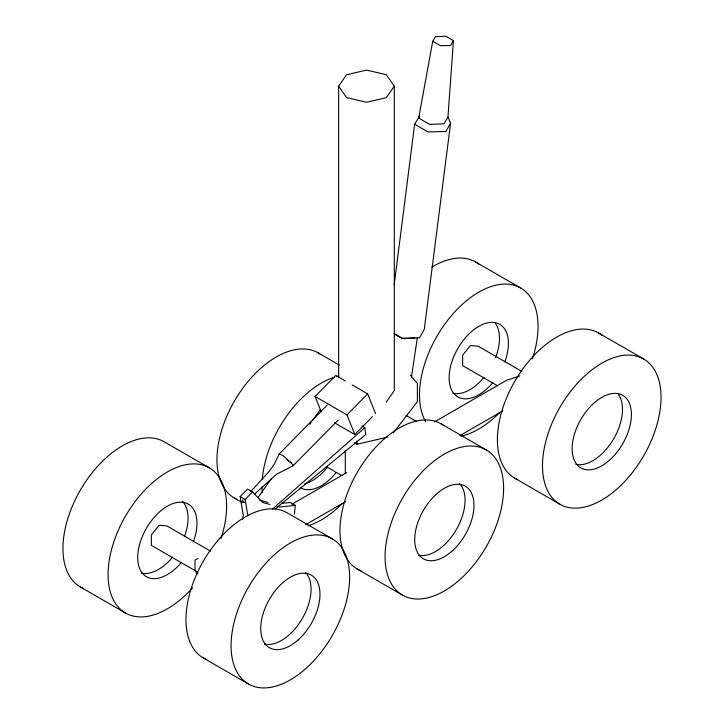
<?xml version="1.0" encoding="UTF-8"?>
<svg xmlns="http://www.w3.org/2000/svg" width="724" height="724" viewBox="0 0 724 724"><rect width="100%" height="100%" fill="white"/><g stroke="black" fill="none" stroke-linecap="round" stroke-linejoin="round"><path stroke-width="1.09" d="M447.957 117.098L453.423 40.598L445.812 36.2L435.35 36.752L432.726 41.277L418.698 118.057L429.64 124.374L443.912 123.822L447.957 117.098L450.572 123.27L424.282 329.311L419.522 337.827L401.684 338.244L394.073 333.845M294.397 514.067L295.347 505.388L290.351 502.501L281.727 503.379M394.218 284.577L414.653 124.238L419.404 116.265M242.676 519.479L243.255 515.135L240.16 496.592L247.536 489.044L252.531 491.922L262.758 502.501L269.943 504.483M411.44 377.113L417.268 338.171M254.278 494.492L276.324 474.347L292.976 465.831L293.211 465.143L291.31 462.944L287.147 459.514M327.248 405.06L279.174 454.02L274.414 463.903L269.418 471.188L250.613 491.696M453.423 40.598L450.572 45.54L440.346 45.675L432.726 41.277M418.698 118.057L419.784 116.175M450.572 123.27L445.812 131.515L427.974 131.922L414.653 124.238M338.642 377.041L338.642 86.174L346.497 74.78L366.48 70.11L386.218 74.644L394.308 86.174L394.308 390.571L386.218 402.101M394.308 86.174L386.218 97.713L366.48 102.247L346.497 97.577L338.642 86.174M257.898 497.687L271.536 478.428M309.845 424.336L311.148 422.499M312.442 420.671L320.234 409.666M393.259 432.88L417.386 401.693L417.386 383.566L410.399 375.24M243.092 499.895L241.59 502.085M247.889 515.841L245.155 499.479L252.531 491.922M321.293 411.983L315.094 396.471L335.791 375.457L345.448 381.041M372.453 416.617L354.823 434.518L346.968 414.879L367.665 393.865L352.208 384.942M292.976 465.831L338.289 420.001M272.496 509.081L364.815 427.649L361.909 425.974M275.129 509.008L365.765 434.518L364.815 427.649M197.923 558.485L195 560.177L195 570.566L197.833 574.096M291.881 504.239L346.733 472.573M434.518 421.884L506.302 380.444L519.814 375.946M305.51 524.764L345.674 501.578M459.812 435.685L502.492 411.042M354.027 442.663L356.959 444.264L387.259 437.196M295.347 505.388L279.174 507.035L277.12 506.465M243.816 502.139L242.775 502.23L244.685 502.23M414.771 338.108L402.87 338.651L394.734 333.954M259.816 500.184L268.025 502.447M279.174 454.02C284.469 455.125 287.021 460.256 291.31 462.944M475.559 261.97L520.674 288.016M598.567 332.986L643.681 359.032A83.821 48.39 -60 0 1 617.11 488.872A83.821 48.39 -60 0 1 544.52 446.961A83.821 48.39 -60 0 1 643.681 359.032M521.886 371.448L478.229 346.235L470.428 345.538L462.636 355.24L462.636 365.629L497.569 385.802M318.135 352.859L339.257 365.05M441.142 423.875L486.256 449.921A83.821 48.39 -60 0 1 459.686 579.761A83.821 48.39 -60 0 1 387.096 537.851A83.821 48.39 -60 0 1 486.256 449.921M406.137 415.458L416.698 421.558M514.746 478.166L559.86 504.212M315.094 396.471L346.968 414.879M334.533 422.807L354.823 434.518M326.388 466.699L341.918 475.668M209.254 467.813L164.14 441.767A83.821 48.39 -60 0 0 78.97 492.537A83.821 48.39 -60 0 0 83.133 588.368M332.262 538.828A83.821 48.39 -60 0 0 233.101 626.758A83.821 48.39 -60 0 0 305.691 668.668A83.821 48.39 -60 0 0 332.262 538.828L287.147 512.782A83.821 48.39 -60 0 0 201.978 563.553A83.821 48.39 -60 0 0 206.141 659.383M240.16 496.592L245.155 499.479M234.314 498.04L241.038 501.913M357.321 569.055L402.435 595.101M210.594 551.172L166.927 525.968L159.135 525.271L151.334 534.964L151.334 545.362L197.923 572.259M80.319 586.947L125.433 612.993M203.326 657.962L248.441 684.008M367.665 393.865L375.521 413.504M356.959 440.916L356.959 444.264M345.303 450.274L345.303 473.659M361.122 570.883A83.821 48.39 -60 0 1 356.416 473.858A83.821 48.39 -60 0 1 442.916 424.988M459.713 483.723A41.911 24.2 -60 0 1 456.392 529.461A41.911 24.2 -60 0 1 418.445 555.208M305.718 572.639A41.911 24.2 -60 0 1 302.388 618.377A41.911 24.2 -60 0 1 264.441 644.125M517.56 479.587A83.821 48.39 -60 0 1 515.207 380.589A83.821 48.39 -60 0 1 602.051 335.366M618.522 394.553A41.911 24.2 -60 0 1 612.884 440.138A41.911 24.2 -60 0 1 575.87 464.319M192.647 587.68A83.821 48.39 -60 0 1 108.718 584.277A83.821 48.39 -60 0 1 176.032 467.686A83.821 48.39 -60 0 1 220.938 538.683M181.489 562.304A41.911 24.2 -60 0 1 138.112 562.928A41.911 24.2 -60 0 1 172.24 503.832A41.911 24.2 -60 0 1 193.38 541.706M182.71 501.623A41.911 24.2 -60 0 1 184.466 536.556M172.574 557.163A41.911 24.2 -60 0 1 141.433 573.1M342.117 503.596A83.821 48.39 -60 0 1 307.99 525.877M262.396 492.673A83.821 48.39 -60 0 1 262.079 486.89M262.323 479.27A83.821 48.39 -60 0 1 334.687 377.104M336.678 376.534A83.821 48.39 -60 0 1 338.959 375.973M236.169 499.017A83.821 48.39 -60 0 1 234.314 401.25A83.821 48.39 -60 0 1 319.908 353.973M336.162 472.573A41.911 24.2 -60 0 1 300.388 487.786M327.248 467.433A41.911 24.2 -60 0 1 304.759 483.831M425.748 421.811A83.821 48.39 -60 0 1 478.102 292.55A83.821 48.39 -60 0 1 532.357 358.887M499.542 412.707A83.821 48.39 -60 0 1 461.152 436.12M431.839 267.192A83.821 48.39 -60 0 1 479.044 264.351M492.908 382.507A41.911 24.2 -60 0 1 449.541 383.132A41.911 24.2 -60 0 1 483.659 324.026A41.911 24.2 -60 0 1 504.809 361.909M495.515 323.528A41.911 24.2 -60 0 1 495.515 357.756M484.003 377.358A41.911 24.2 -60 0 1 452.862 393.304M452.02 551.136A41.911 24.2 -60 0 0 465.306 486.22A41.911 24.2 -60 0 0 415.721 530.185A41.911 24.2 -60 0 0 452.02 551.136M298.017 640.043A41.911 24.2 -60 0 0 311.302 575.128A41.911 24.2 -60 0 0 261.726 619.092A41.911 24.2 -60 0 0 298.017 640.043M609.445 460.247A41.911 24.2 -60 0 0 622.731 395.331A41.911 24.2 -60 0 0 573.146 439.296A41.911 24.2 -60 0 0 609.445 460.247"/></g></svg>
